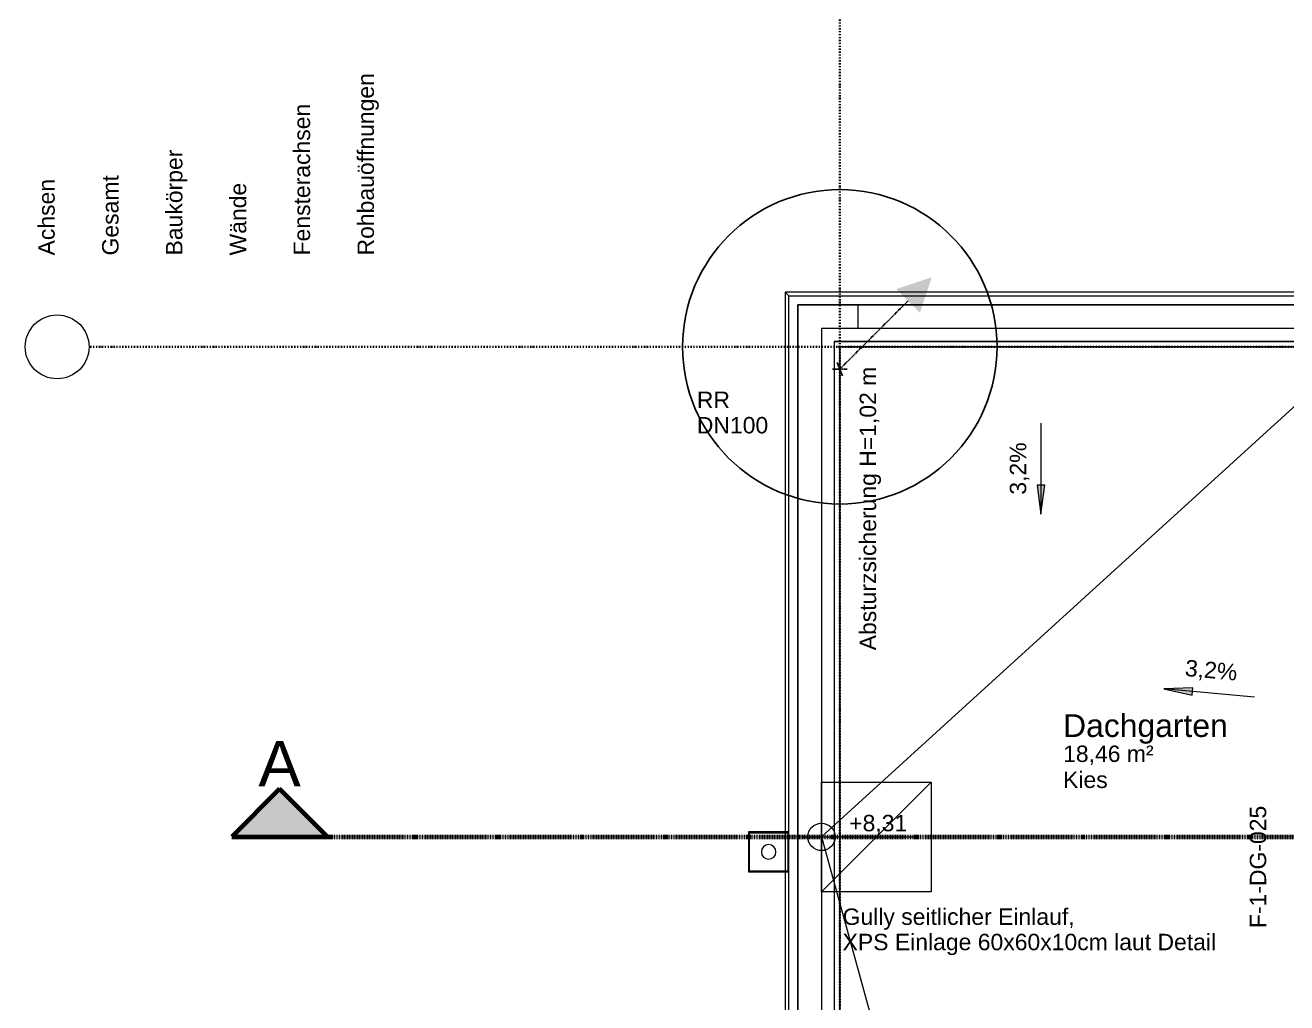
# Model space of a CAD drawing. Header units: metres. Extents: x -15638 to 29611, y -11908 to 29644.
# Drawn here: x -15446 to -8531, y 13215 to 18574 of the extents above; entities that cross this region are included whole.
import ezdxf
from ezdxf.enums import TextEntityAlignment as Align

# ---------------------------------------------------------------- set-up
doc = ezdxf.new("R2010")
doc.units = ezdxf.units.M
for name, pattern in [('ACAD_ISO08W100', [36, 24, -3, 6, -3]), ('Achse', [0.009, 0.005, -0.002, 0, -0.002]), ('Strich Punkt Mittel', [0.015875, 0.00635, -0.004763, 0, -0.004763]), ('Verdeckt', [0.003, 0.002, -0.001])]:
    doc.linetypes.add(name, pattern=pattern)
for name, color, linetype, lineweight in [('A-FLOR-HRAL', 11, 'Continuous', 5), ('A-GLAZ-IDEN_', 152, 'Continuous', 9), ('A_2D', 7, 'Continuous', 13), ('A_Beschriftung_', 7, 'Continuous', 9), ('A_Bodenschlitz', 7, 'Continuous', 5), ('A_Decken', 8, 'Continuous', 13), ('A_Gelaender', 7, 'Continuous', 13), ('A_Raeume', 7, 'Continuous', 13), ('A_Raeume_', 7, 'Continuous', 5), ('A_Raeume_Beschriftung_', 7, 'Continuous', 9), ('A_Raster_', 1, 'Continuous', 9), ('A_Waende', 7, 'Continuous', 13), ('G-ANNO-DIMS_', 111, 'Continuous', 9), ('G-ANNO-SYMB_', 111, 'Continuous', 9), ('M-EQPM', 50, 'Continuous', 5), ('Text', 130, 'Continuous', 9)]:
    doc.layers.add(name, color=color, linetype=linetype, lineweight=lineweight)
doc.layers.add('E_ERDUNG', color=150, linetype='ACAD_ISO08W100', true_color=0x0f87ff)
doc.styles.add('Arial_2', font='arial.ttf', dxfattribs={"height": 0.09})
doc.styles.add('Arial_3', font='arial.ttf', dxfattribs={"height": 0.125})
doc.styles.add('Arial_8', font='arial.ttf', dxfattribs={"height": 0.25})
doc.styles.add('Arial_9', font='arial.ttf', dxfattribs={"height": 0.0018})
doc.styles.add('ET_LEGENDE - Wohnung$0$ROMANS', font='romans.shx', dxfattribs={"width": 0.6})

# ---------------------------------------------------------------- blocks, each defined once
blk = doc.blocks.new('*U754')
for p, q in [((0, 0), (445.2, 445.2)), ((47.5, 0), (-47.5, 0)), ((-17.9, 44), (17.9, -44))]:
    blk.add_line(p, q)
blk.add_solid([(367.9, 522.6), (599.9, 599.9), (522.6, 367.9)])
at = {"style": 'ET_LEGENDE - Wohnung$0$ROMANS', "width": 0.6, "flags": 1}
for tag, p in [('RAUMBUCHNUMMER', (0, -300)), ('ANLAGE', (0, -450))]:
    blk.add_attdef(tag, text='', height=100, dxfattribs=at).set_placement(p, align=Align.MIDDLE)
for tag, p in [('TEILANLAGE_NR', (0, -600)), ('KOMPONENTE', (0, -750)), ('KOMPONENTE_NR', (0, -900)), ('BEZEICHNUNG', (0, -1050)), ('TYP', (0, -1200)), ('HERSTELLER', (0, -1350)), ('MODEL', (0, -1500)), ('LEISTUNG_MAX', (0, -1650)), ('SPEZIFISCH_1', (0, -1800)), ('SPEZIFISCH_2', (0, -1950)), ('SPEZIFISCH_3', (0, -2100)), ('SPEZIFISCH_4', (0, -2250)), ('SPEZIFISCH_5', (0, -2400)), ('GEWERKE_CODE', (0, -2550)), ('LV_POS', (0, -2700)), ('ZAEHLER', (0, -2850)), ('PLATZHALTER_1', (0, -3000)), ('PLATZHALTER_2', (0, -3150)), ('PLATZHALTER_3', (0, -3300)), ('JOBLISTE_VDMA', (0, -3450)), ('ET_SPEZIFISCH_1', (0, -3600)), ('ET_SPEZIFISCH_2', (0, -3750)), ('ET_SPEZIFISCH_3', (0, -3900)), ('ET_SPEZIFISCH_4', (0, -4050)), ('ET_SPEZIFISCH_5', (0, -4200)), ('ET_SPEZIFISCH_6', (0, -4350)), ('ET_SPEZIFISCH_7', (0, -4500))]:
    blk.add_attdef(tag, text='', height=100, dxfattribs=at).set_placement(p, align=Align.MIDDLE_CENTER)
blk = doc.blocks.new('Geländer - Geländer-3410059-263_PP_03DG_BT1')
at = {"layer": 'A_Gelaender', "lineweight": 5}
for p, q in [((7.6427, 87.838), (7.6227, 87.858)), ((7.6227, 87.858), (7.6227, 84.8993)), ((10.6634, 87.858), (7.6227, 87.858)), ((7.6227, 84.8943), (7.6227, 84.6843)), ((7.6227, 84.6793), (7.6227, 70.778))]:
    blk.add_line(p, q, dxfattribs=at)
blk = doc.blocks.new('Typ des oberen Holms - Oberer Geländerholm_Innen_-3410094-263_PP_03DG_BT1')
at = {"layer": 'A_Gelaender', "lineweight": 5}
for p, q in [((7.6427, 70.798), (7.6427, 87.838)), ((7.6427, 87.838), (10.8827, 87.838)), ((7.6927, 87.788), (7.6927, 74.7452)), ((10.8827, 87.788), (7.6927, 87.788))]:
    blk.add_line(p, q, dxfattribs=at)
blk = doc.blocks.new('Typ des oberen Holms - Oberer Geländerholm_Innen_-V1-263_PP_03DG_BT1')
at = {"layer": 'A_Gelaender', "lineweight": 5}
for p, q in [((7.6427, 87.838), (10.8827, 87.838)), ((7.6427, 70.798), (7.6427, 87.838)), ((7.6927, 87.788), (10.8827, 87.788)), ((7.6927, 74.7452), (7.6927, 87.788))]:
    blk.add_line(p, q, dxfattribs=at)
blk = doc.blocks.new('HLS_Wasserfangkasten - HLS_Wasserfangkasten-10979366-263_PP_03DG_BT1')
at = {"layer": 'M-EQPM'}
for p, q in [((-0.11, 0.11), (-0.11, -0.11)), ((-0.105, -0.105), (-0.105, 0.105)), ((-0.105, 0.105), (0.105, 0.105)), ((0.105, 0.105), (0.105, -0.105)), ((0.11, -0.11), (0.11, 0.11)), ((-0.11, -0.11), (0.11, -0.11)), ((0.105, -0.105), (-0.105, -0.105))]:
    blk.add_line(p, q, dxfattribs=at)
for start, end in [(360, 180), (180, 360)]:
    blk.add_arc((0, 0), 0.04, start, end, dxfattribs=at)
blk = doc.blocks.new('Allg_BS - HKLS-V66-263_PP_03DG_BT1')
at = {"layer": 'A_Bodenschlitz'}
for p, q in [((-0.2994, -0.3685), (0.3006, 0.2315)), ((-0.2994, -0.3685), (-0.2994, 0.2315)), ((-0.2994, 0.2315), (0.3006, 0.2315)), ((-0.2994, -0.3685), (0.3006, 0.2315)), ((-0.2994, -0.3685), (-0.2994, 0.2315)), ((-0.2994, 0.2315), (0.3006, 0.2315)), ((0.3006, 0.2315), (0.3006, -0.3685)), ((0.3006, 0.2315), (0.3006, -0.3685)), ((0.3006, -0.3685), (-0.2994, -0.3685)), ((0.3006, -0.3685), (-0.2994, -0.3685))]:
    blk.add_line(p, q, dxfattribs=at)
blk = doc.blocks.new('Raster - BS_Achse-112124-263_PP_03DG_BT1')
at = {"layer": 'A_Beschriftung_'}
blk.add_circle((0, 0), 0.0035, dxfattribs=at)
blk = doc.blocks.new('Schnitt - 100_Gebaeudeschnitt-1260755-263_PP_03DG_BT1')
at = {"layer": 'G-ANNO-SYMB_'}
blk.add_hatch(color=256, dxfattribs=at).paths.add_polyline_path([(-0.00829, 0), (-0.00305, 0.00525), (0.0022, 0)])
at = {"layer": 'G-ANNO-SYMB_', "lineweight": 70}
for p, q in [((-0.00305, 0.00525), (-0.00829, 0)), ((0.0022, 0), (-0.00305, 0.00525)), ((-0.00829, 0), (0.0022, 0))]:
    blk.add_line(p, q, dxfattribs=at)
blk = doc.blocks.new('BS_Maßkette_AT_PP - oben oder links-9573065-263_PP_03DG_BT1')
at = {"layer": 'A_Beschriftung_', "char_height": 0.0018, "attachment_point": 1, "style": 'Arial_9'}
for s, insert, width in [('Achsen', (0, 0.00022), 0.0099409), ('Gesamt', (0, -0.00678), 0.0102616), ('Baukörper', (0, -0.01378), 0.0137089), ('Wände', (0, -0.02078), 0.0096203), ('Fensterachsen', (0, -0.02778), 0.019481), ('Rohbauöffnungen', (0, -0.03478), 0.0238101)]:
    blk.add_mtext(s, dxfattribs=dict(at, insert=insert, width=width))
blk = doc.blocks.new('Höhenkoten - 018-55644-263_PP_03DG_BT1')
at = {"layer": 'G-ANNO-DIMS_'}
for p, q in [((0, 0), (0, 0.002)), ((-0.002, 0), (0.01024, 0)), ((0, 0), (0, -0.002))]:
    blk.add_line(p, q, dxfattribs=at)
blk.add_circle((0, 0), 0.0015, dxfattribs=at)
blk = doc.blocks.new('354354')
at = {"layer": 'G-ANNO-DIMS_'}
for points in [[(9.0256, 86.6404), (9.0465, 86.7992), (9.0047, 86.7992)], [(9.6981, 85.6829), (9.8543, 85.6479), (9.8581, 85.6896)]]:
    blk.add_hatch(color=256, dxfattribs=at).paths.add_polyline_path(points)
at = {"layer": 'A_Decken'}
for p, q in [((10.6631, 87.4581), (7.8227, 84.8713)), ((7.8227, 85.1713), (8.4227, 85.1713)), ((8.4227, 85.1713), (8.4227, 84.5713)), ((7.8227, 84.8713), (9.7232, 77.9566)), ((8.4227, 84.5713), (7.8227, 84.5713))]:
    blk.add_line(p, q, dxfattribs=at)
at = {"layer": 'A_Raeume', "color": 8, "linetype": 'Verdeckt'}
for q in [(10.6634, 87.588), (7.8927, 77.9366)]:
    blk.add_line((7.8927, 87.588), q, dxfattribs=at)
at = {"layer": 'A_Raeume_', "flags": 128}
blk.add_lwpolyline([(10.8827, 83.8652), (10.8827, 87.588), (7.8927, 87.588), (7.8927, 77.9366), (10.8827, 77.9366), (10.8827, 78.6666), (8.8827, 78.6666), (8.8827, 83.8652)], close=True, dxfattribs=at)
at = {"layer": 'A_Raster_', "linetype": 'Strich Punkt Mittel', "lineweight": 35}
for p, q in [((7.9227, 90.4228), (7.9227, 67.8471)), ((48.1215, 87.558), (3.8074, 87.558))]:
    blk.add_line(p, q, dxfattribs=at)
at = {"layer": 'A_Waende'}
for p, q in [((8.0227, 87.658), (8.0227, 87.788)), ((7.8227, 87.658), (7.8227, 70.978)), ((10.6634, 87.658), (7.8227, 87.658))]:
    blk.add_line(p, q, dxfattribs=at)
at = {"layer": 'G-ANNO-DIMS_'}
for p, q in [((9.0256, 87.1404), (9.0256, 86.6404)), ((9.0465, 86.7992), (9.0047, 86.7992)), ((9.0047, 86.7992), (9.0256, 86.6404)), ((9.0256, 86.6404), (9.0465, 86.7992)), ((9.8581, 85.6896), (9.6981, 85.6829)), ((9.6981, 85.6829), (9.8543, 85.6479)), ((10.1961, 85.6382), (9.6981, 85.6829)), ((9.8543, 85.6479), (9.8581, 85.6896))]:
    blk.add_line(p, q, dxfattribs=at)
at = {"layer": 'G-ANNO-SYMB_', "linetype": 'Achse', "lineweight": 70}
blk.add_line((5.0046, 84.8728), (47.8756, 84.8728), dxfattribs=at)
at = {"layer": 'A-FLOR-HRAL'}
blk.add_blockref('Geländer - Geländer-3410059-263_PP_03DG_BT1', (0, 0), dxfattribs=at)
at = {"layer": 'A_2D'}
blk.add_blockref('Allg_BS - HKLS-V66-263_PP_03DG_BT1', (8.1221, 84.9398), dxfattribs=at)
at = {"layer": 'A_Beschriftung_'}
for name, p, xscale, yscale, zscale, rotation in [('BS_Maßkette_AT_PP - oben oder links-9573065-263_PP_03DG_BT1', (3.5399, 88.059), 50, 50, 50, 90.0000000000001), ('Raster - BS_Achse-112124-263_PP_03DG_BT1', (3.6324, 87.558), 49.99999999999998, 49.99999999999998, 49.99999999999998, 90)]:
    blk.add_blockref(name, p, dxfattribs=dict(at, xscale=xscale, yscale=yscale, zscale=zscale, rotation=rotation))
at = {"layer": 'A_Gelaender', "lineweight": 5}
for name in ['Typ des oberen Holms - Oberer Geländerholm_Innen_-3410094-263_PP_03DG_BT1', 'Typ des oberen Holms - Oberer Geländerholm_Innen_-V1-263_PP_03DG_BT1']:
    blk.add_blockref(name, (0, 0), dxfattribs=at)
at = {"layer": 'G-ANNO-DIMS_', "xscale": 49.99999999999998, "yscale": 49.99999999999998, "zscale": 49.99999999999998}
blk.add_blockref('Höhenkoten - 018-55644-263_PP_03DG_BT1', (7.8227, 84.8713), dxfattribs=at)
at = {"layer": 'G-ANNO-SYMB_', "xscale": 49.99999999999998, "yscale": 49.99999999999998, "zscale": 49.99999999999998}
blk.add_blockref('Schnitt - 100_Gebaeudeschnitt-1260755-263_PP_03DG_BT1', (5.0046, 84.8728), dxfattribs=at)
at = {"layer": 'M-EQPM', "rotation": 269.9999999999998}
blk.add_blockref('HLS_Wasserfangkasten - HLS_Wasserfangkasten-10979366-263_PP_03DG_BT1', (7.5327, 84.7893), dxfattribs=at)
at = {"layer": 'A-GLAZ-IDEN_', "insert": (10.17, 84.3716), "char_height": 0.09, "width": 0.797679, "attachment_point": 1, "rotation": 90, "style": 'Arial_2'}
blk.add_mtext('F-1-DG-025', dxfattribs=at)
at = {"layer": 'A_Raeume_Beschriftung_', "attachment_point": 1}
for s, insert, char_height, width, style in [('Dachgarten', (9.1468, 85.5443), 0.125, 1.086287, 'Arial_3'), ('18,46 m²', (9.1468, 85.3724), 0.09, 0.58924, 'Arial_2'), ('Kies', (9.1468, 85.2298), 0.09, 0.280591, 'Arial_2')]:
    blk.add_mtext(s, dxfattribs=dict(at, insert=insert, char_height=char_height, width=width, style=style))
at = {"layer": 'G-ANNO-DIMS_', "char_height": 0.09, "width": 0.342666, "attachment_point": 1, "line_spacing_factor": 0.941778, "style": 'Arial_2'}
for insert, rotation in [((8.8545, 86.7477), 90), ((9.8202, 85.8437), 354.87323)]:
    blk.add_mtext('3,2%', dxfattribs=dict(at, insert=insert, rotation=rotation))
at = {"layer": 'G-ANNO-DIMS_', "insert": (7.9743, 84.9924), "char_height": 0.09, "width": 0.380128, "attachment_point": 1, "line_spacing_factor": 0.941778, "style": 'Arial_2'}
blk.add_mtext('+8,31', dxfattribs=at)
at = {"layer": 'G-ANNO-SYMB_', "insert": (4.7351, 85.3981), "char_height": 0.25, "width": 0.284599, "attachment_point": 1, "style": 'Arial_8'}
blk.add_mtext('A', dxfattribs=at)
at = {"layer": 'Text', "color": 7, "insert": (8.0318, 85.8945), "char_height": 0.09, "width": 1.835864, "attachment_point": 1, "rotation": 90, "style": 'Arial_2'}
blk.add_mtext('Absturzsicherung H=1,02 m', dxfattribs=at)
at = {"layer": 'Text', "color": 7, "char_height": 0.09, "attachment_point": 1, "style": 'Arial_2'}
for s, insert, width in [('RR', (7.139, 87.3126), 0.216456), ('DN100', (7.139, 87.1736), 0.468987), ('Gully seitlicher Einlauf,', (7.9381, 84.4793), 1.455063), ('XPS Einlage 60x60x10cm laut Detail', (7.9381, 84.3404), 2.38502)]:
    blk.add_mtext(s, dxfattribs=dict(at, insert=insert, width=width))

msp = doc.modelspace()

# ---------------------------------------------------------------- linework, layer by layer
msp.add_lwpolyline([(-10981, 16810.8), (-10981, 15985.4), (-10981, 16810.8), (-10155.6, 16810.8)])
at = {"color": 5}
msp.add_lwpolyline([(-10981, 16688.6), (-10981, 6097.4), (-10981, 330.8), (-6220.5, 330.8), (3979.3, 330.8), (13979.3, 330.8), (23499, 330.8), (23499.3, 810.8), (23499, 10810.8), (23499, 16810.8), (19347.7, 16810.8), (9347.7, 16810.8), (-981, 16810.8), (-10981, 16810.8), (-10981, 16688.6)], dxfattribs=at)
at = {"color": 3}
msp.add_circle((-10981, 16810.8), 861.8, dxfattribs=at)

# ---------------------------------------------------------------- block references
at = {"xscale": 1000, "yscale": 1000, "zscale": 1000}
msp.add_blockref('354354', (-18903.7, -70747.2), dxfattribs=at)
at = {"layer": 'E_ERDUNG', "xscale": 0.8398080000000001, "yscale": 0.8398080000000001, "zscale": 0.8398080000000001}
msp.add_blockref('*U754', (-10981, 16688.6), dxfattribs=at)

doc.saveas('drawing.dxf')
